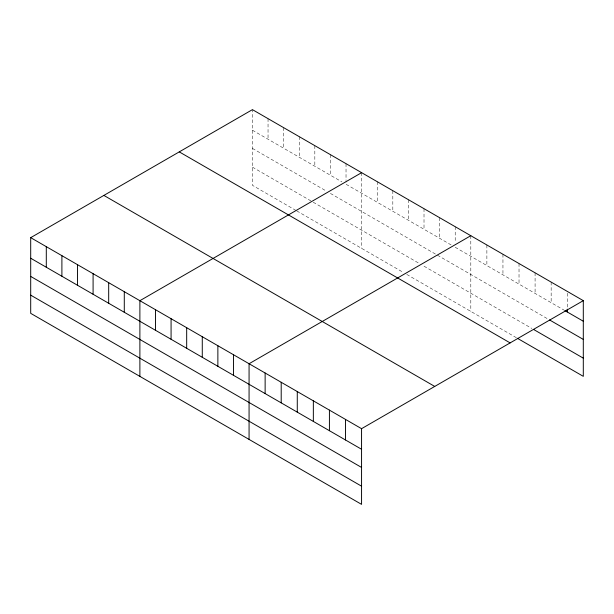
<?xml version="1.0" encoding="UTF-8"?>
<svg xmlns="http://www.w3.org/2000/svg" width="614" height="614" viewBox="0 0 614 614"><rect width="100%" height="100%" fill="white"/><g stroke="black" fill="none" stroke-linecap="round" stroke-linejoin="round"><path stroke-width="0.46" stroke-dasharray="3.07 2.3" d="M252.438 130.214L341.921 181.874M451.106 244.917L346.027 184.246L346.027 181.437M455.212 247.281L564.013 310.101M252.438 148.404L326.326 191.054M330.432 193.425L548.747 319.472M252.438 167.138L312.373 201.737M313.194 202.213L419.915 263.828M424.013 266.192L531.877 328.467M295.948 210.441L252.438 185.321L252.438 109.637M296.769 210.917L403.49 272.532M406.775 274.427L516.612 337.838M567.229 293.246L567.229 308.213M551.157 282.102L551.157 302.679M535.086 272.823L535.086 293.4M519.022 263.544L519.022 284.121M502.95 254.265L502.95 274.842M486.879 244.986L486.879 265.563M470.808 235.707L470.808 311.398M455.212 226.704L455.212 242.607M439.616 217.701L439.616 238.278M424.013 208.691L424.013 229.275M408.417 199.688L408.417 220.265M392.822 190.685L392.822 211.262M377.226 181.675L377.226 202.259M361.623 172.672L361.623 248.363M346.027 163.669L346.027 180.508M330.432 154.659L330.432 175.243M314.828 145.656L314.828 166.233M299.233 136.653L299.233 157.23M283.637 127.643L283.637 148.227M268.042 118.64L268.042 139.225"/><path stroke-width="0.92" d="M361.562 467.438L361.562 428.679L30.7 237.656L30.7 313.347L361.562 504.363L361.562 467.438L30.7 276.423M30.7 237.656L252.438 109.637L583.3 300.653L583.3 376.344L517.41 338.299M361.623 172.672L139.885 300.691L139.885 376.382M470.808 235.707L249.069 363.734L249.069 439.417M361.562 428.679L583.3 300.653M564.819 310.561L583.3 321.237M549.553 319.94L583.3 339.419M533.482 329.396L583.3 358.154M179.265 151.881L510.127 342.904M103.873 195.413L434.735 386.429M30.7 258.241L361.562 449.256M30.7 295.157L361.562 486.181M567.229 309.149L567.229 311.958M345.49 419.4L345.49 439.977M329.419 410.121L329.419 430.698M313.347 400.842L313.347 421.419M297.276 391.563L297.276 412.147M281.204 382.284L281.204 402.868M265.133 373.005L265.133 393.589M233.466 354.723L233.466 375.308M217.87 345.72L217.87 366.297M202.275 336.718L202.275 357.294M186.679 327.707L186.679 348.291M171.076 318.704L171.076 339.281M155.48 309.702L155.48 330.278M124.289 291.688L124.289 312.265M108.686 282.686L108.686 303.262M93.09 273.675L93.09 294.259M77.494 264.672L77.494 285.249M61.899 255.67L61.899 276.246M46.296 246.659L46.296 267.243"/></g></svg>
